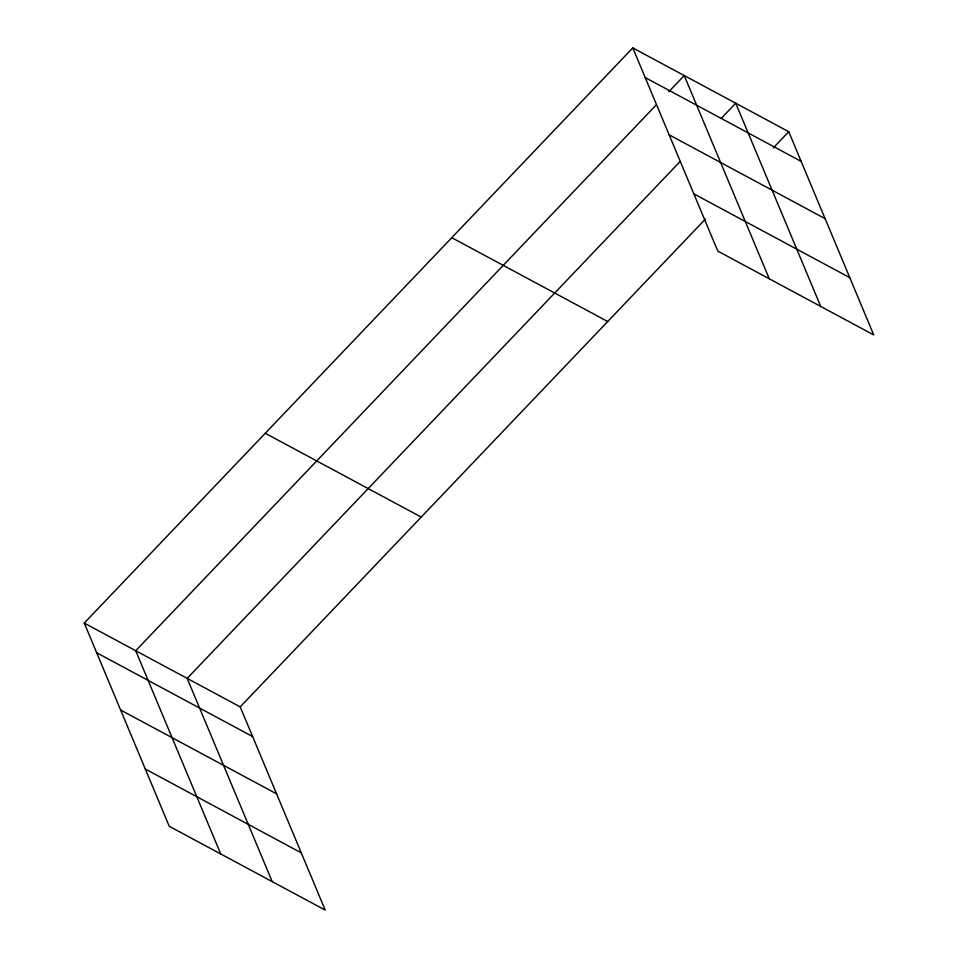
<?xml version="1.0" encoding="UTF-8"?>
<svg xmlns="http://www.w3.org/2000/svg" width="958" height="958" viewBox="0 0 958 958"><rect width="100%" height="100%" fill="white"/><g stroke="black" fill="none" stroke-linecap="round" stroke-linejoin="round"><path stroke-width="1.44" d="M84.256 623.071L240.207 706.884L325.217 910.1L169.255 826.287L84.256 623.071L632.783 47.9L788.745 131.713L873.744 334.929L717.793 251.116L632.783 47.9M656.481 104.673L135.713 650.733L220.723 853.949M668.828 91.728L684.251 75.562L769.262 278.778M680.18 161.447L187.181 678.384L272.192 881.6M721.314 118.313L735.72 103.213L820.719 306.428M240.207 706.884L705.435 219.059M773.31 147.891L788.745 131.713M645.201 77.574L801.151 161.387M669.151 134.838L825.113 218.652M693.832 193.851L849.794 277.652M451.769 237.704L607.719 321.517M265.27 433.267L421.221 517.081M96.662 652.745L252.625 736.558M120.624 710.022L276.575 793.823M145.305 769.023L301.255 852.836"/></g></svg>
